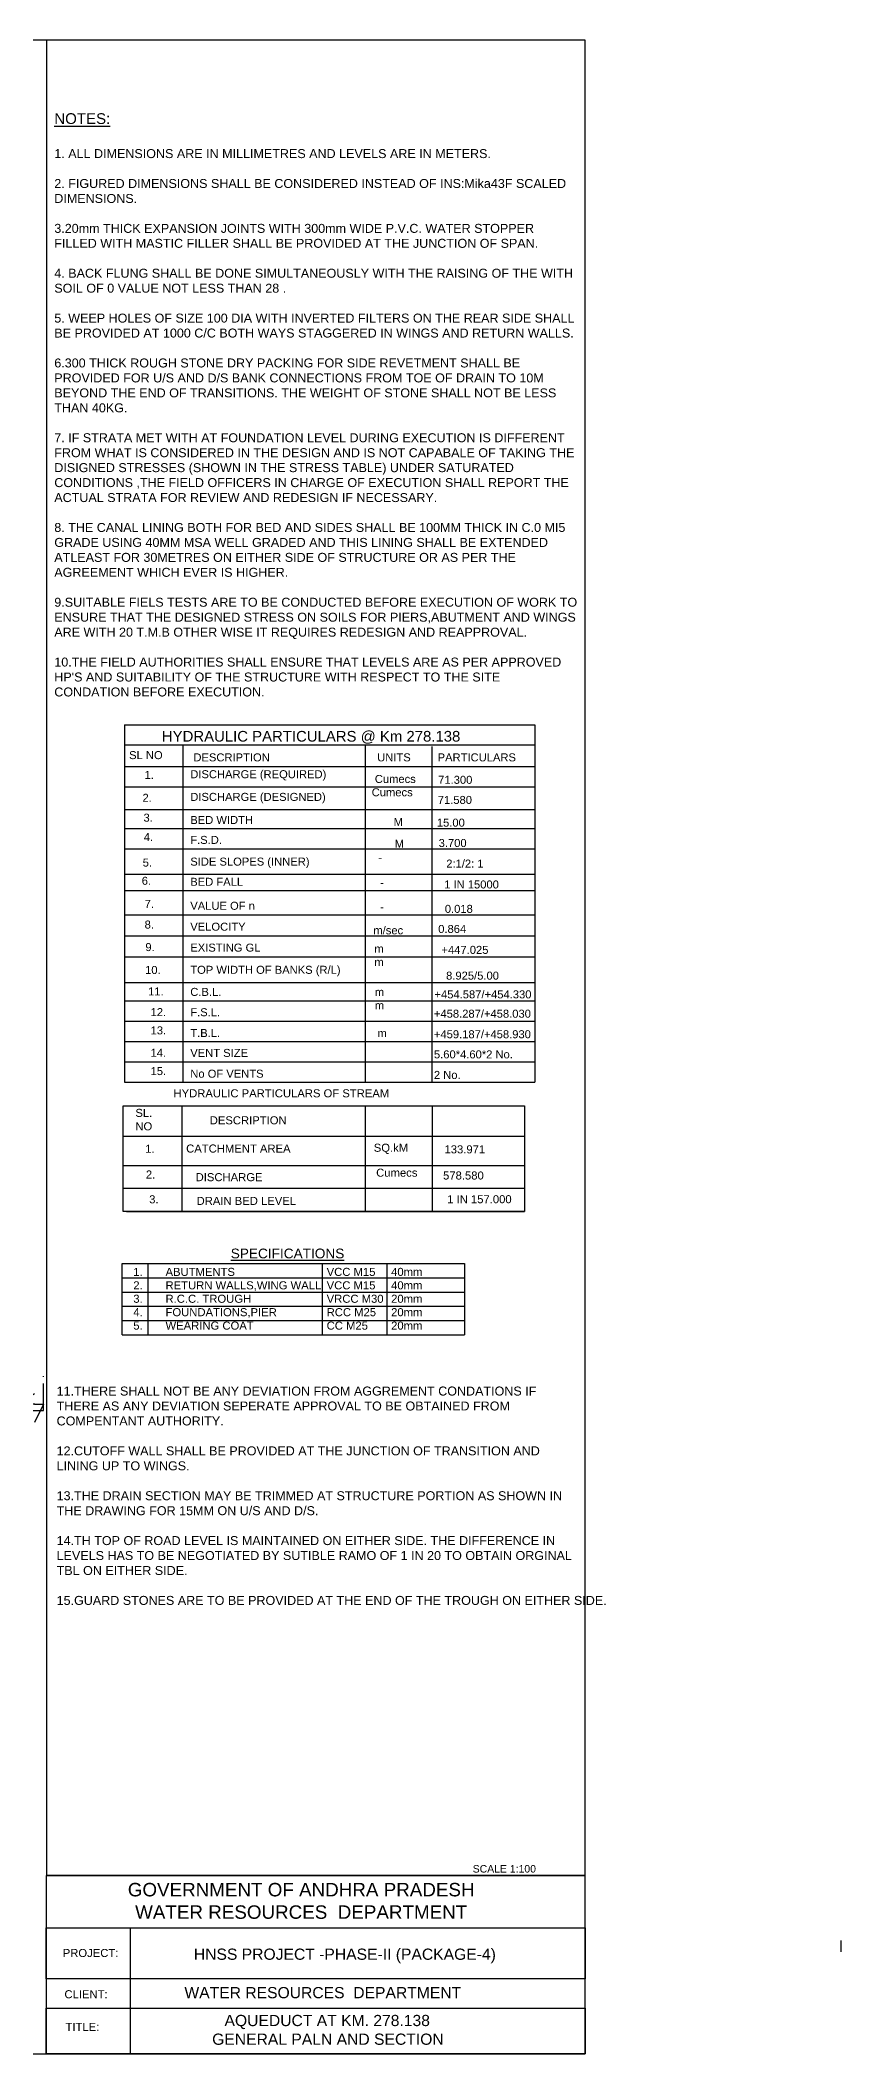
# Model space of a CAD drawing. Header units: millimetres. Extents: x 5124 to 3252586, y 2311 to 45846679.
# Drawn here: x 3199050 to 3252586, y 45712016 to 45846679 of the extents above; entities that cross this region are included whole.
import ezdxf

# ---------------------------------------------------------------- set-up
doc = ezdxf.new("R2010")
doc.units = ezdxf.units.MM
doc.header["$MEASUREMENT"] = 0
doc.linetypes.add('ACAD_ISO02W100', pattern=[15, 12, -3])
doc.layers.add('DRAWING', color=7, linetype='Continuous')
doc.layers.add('TEXT', color=7, linetype='Continuous')
doc.styles.get("Standard").update_dxf_attribs({"font": 'arial.ttf'})

msp = doc.modelspace()

# ---------------------------------------------------------------- linework, layer by layer
at = {"layer": 'DRAWING'}
msp.add_lwpolyline([(3235483.2, 45846678.7), (2993828.2, 45846678.7), (2993828.2, 45712015.7), (3235483.2, 45712015.7)], close=True, dxfattribs=at)
at = {"layer": 'DRAWING', "linetype": 'ACAD_ISO02W100', "ltscale": 150}
msp.add_lwpolyline([(2995610.8, 45757418.1), (2995610.8, 45755033), (3199256.4, 45755033), (3199256.4, 45757327.5)], dxfattribs=at)
at = {"layer": 'DRAWING', "linetype": 'Continuous'}
msp.add_lwpolyline([(3198671.3, 45756144), (3197651.9, 45755479.8), (3198685.1, 45755474.8), (3198657.6, 45755464.8), (3199276.9, 45755459.8), (3198671.3, 45754237)], dxfattribs=at)
at = {"layer": 'DRAWING', "ltscale": 0.02}
msp.add_lwpolyline([(3252585.6, 45719593), (3252585.6, 45718836.3)], dxfattribs=at)
at = {"layer": 'TEXT'}
for points in [[(3235483.2, 45846678.7), (3199473.6, 45846678.7), (3199473.6, 45723925.2), (3235483.2, 45723925.2)], [(3231434.8, 45768349.1), (3204591.7, 45768349.1), (3204591.7, 45775413.5), (3231434.8, 45775413.5)], [(3235483.2, 45723925.2), (3199451, 45723925.2), (3199451, 45712015.7), (3235483.2, 45712015.7)], [(3199451, 45720433.9), (3235483.2, 45720433.9), (3235483.2, 45717028.9), (3199451, 45717028.9)], [(3235483.2, 45712015.7), (3199451, 45712015.7), (3199451, 45715062.6), (3235483.2, 45715062.6)]]:
    msp.add_lwpolyline(points, close=True, dxfattribs=at)
at = {"layer": 'TEXT', "ltscale": 0.02}
for points in [[(3204693.1, 45800895.2), (3232135.9, 45800895.2)], [(3204693.1, 45800895.2), (3204693.1, 45776985.5)], [(3232135.9, 45800895.2), (3232135.9, 45776985.5)], [(3204693.1, 45799549.2), (3232135.9, 45799549.2)], [(3208592.5, 45799549.2), (3208592.5, 45776985.5)], [(3220783.7, 45799549.2), (3220783.7, 45776985.5)], [(3225232.8, 45799439.5), (3225232.8, 45776985.5)], [(3204693.1, 45798111.2), (3232135.9, 45798111.2)], [(3204693.1, 45796751), (3232135.9, 45796751)], [(3204693.1, 45795235.3), (3232135.9, 45795235.3)], [(3204693.1, 45793952.8), (3232135.9, 45793952.8)], [(3204693.1, 45792592.5), (3232135.9, 45792592.5)], [(3204693.1, 45790907.1), (3232135.9, 45790907.1)], [(3204693.1, 45789818.9), (3232135.9, 45789818.9)], [(3204693.1, 45788186.6), (3232135.9, 45788186.6)], [(3204693.1, 45786787.5), (3232135.9, 45786787.5)], [(3204693.1, 45785388.4), (3232135.9, 45785388.4)], [(3204693.1, 45783670), (3232135.9, 45783670)], [(3204693.1, 45782426.3), (3232135.9, 45782426.3)], [(3204693.1, 45781066.1), (3232135.9, 45781066.1)], [(3204693.1, 45779705.9), (3232135.9, 45779705.9)], [(3204693.1, 45778345.7), (3232135.9, 45778345.7)], [(3204693.1, 45776985.5), (3232135.9, 45776985.5)], [(3208516.9, 45775413.5), (3208516.9, 45768349.1)], [(3220788.6, 45775413.5), (3220788.6, 45768349.1)], [(3225267.1, 45775413.5), (3225267.1, 45768349.1)]]:
    msp.add_lwpolyline(points, dxfattribs=at)
at = {"layer": 'TEXT', "ltscale": 0.1}
for points in [[(3204591.7, 45773375.4), (3231434.8, 45773375.4)], [(3204591.7, 45771417.7), (3231434.8, 45771417.7)], [(3204591.7, 45769899.2), (3231434.8, 45769899.2)], [(3204812, 45768349.1), (3231434.8, 45768349.1)]]:
    msp.add_lwpolyline(points, dxfattribs=at)
at = {"layer": 'TEXT'}
for points in [[(3204534.4, 45760107.1), (3204534.4, 45764863.9), (3227428, 45764863.9), (3227428, 45760107.1)], [(3204534.4, 45763912.5), (3227428, 45763912.5)], [(3206242.4, 45764863.9), (3206242.4, 45760107.1)], [(3217902.7, 45764863.9), (3217902.7, 45760107.1)], [(3222238.3, 45764863.9), (3222238.3, 45760107.1)], [(3204534.4, 45762961.2), (3227428, 45762961.2)], [(3204534.4, 45762009.8), (3227428, 45762009.8)], [(3204534.4, 45761058.4), (3227428, 45761058.4)], [(3204534.4, 45760107.1), (3227428, 45760107.1)], [(3205069, 45720433.9), (3205069, 45712015.7)]]:
    msp.add_lwpolyline(points, dxfattribs=at)

# ---------------------------------------------------------------- texts
msp.add_text('%%USPECIFICATIONS', height=652.511, dxfattribs=at).set_placement((3211788.8, 45765212))
at = {"layer": 'TEXT', "attachment_point": 1}
for s, insert, char_height, width in [("{\\H1.2x;\\LNOTES:\\l  \\P\\P}1. ALL DIMENSIONS ARE IN MILLIMETRES AND LEVELS ARE IN METERS. \\P\\P2. FIGURED DIMENSIONS SHALL BE CONSIDERED INSTEAD OF INS:Mika43F SCALED DIMENSIONS. \\P\\P3.20mm THICK EXPANSION JOINTS WITH 300mm WIDE P.V.C. WATER STOPPER FILLED WITH MASTIC FILLER SHALL BE PROVIDED AT THE JUNCTION OF SPAN. \\P\\P4. BACK FLUNG SHALL BE DONE SIMULTANEOUSLY WITH THE RAISING OF THE WITH SOIL OF 0 VALUE NOT LESS THAN 28 . \\P\\P5. WEEP HOLES OF SIZE 100 DIA WITH INVERTED FILTERS ON THE REAR SIDE SHALL BE PROVIDED AT 1000 C/C BOTH WAYS STAGGERED IN WINGS AND RETURN WALLS. \\P\\P6.300 THICK ROUGH STONE DRY PACKING FOR SIDE REVETMENT SHALL BE PROVIDED FOR U/S AND D/S BANK CONNECTIONS FROM TOE OF DRAIN TO 10M BEYOND THE END OF TRANSITIONS. THE WEIGHT OF STONE SHALL NOT BE LESS THAN 40KG. \\P\\P7. IF STRATA MET WITH AT FOUNDATION LEVEL DURING EXECUTION IS DIFFERENT FROM WHAT IS CONSIDERED IN THE DESIGN AND IS NOT CAPABALE OF TAKING THE DISIGNED STRESSES (SHOWN IN THE STRESS TABLE) UNDER SATURATED CONDITIONS ,THE FIELD OFFICERS IN CHARGE OF EXECUTION SHALL REPORT THE ACTUAL STRATA FOR REVIEW AND REDESIGN IF NECESSARY. \\P\\P8. THE CANAL LINING BOTH FOR BED AND SIDES SHALL BE 100MM THICK IN C.0 MI5 GRADE USING 40MM MSA WELL GRADED AND THIS LINING SHALL BE EXTENDED ATLEAST FOR 30METRES ON EITHER SIDE OF STRUCTURE OR AS PER THE AGREEMENT WHICH EVER IS HIGHER. \\P\\P9.SUITABLE FIELS TESTS ARE TO BE CONDUCTED BEFORE EXECUTION OF WORK TO ENSURE THAT THE DESIGNED STRESS ON SOILS FOR PIERS,ABUTMENT AND WINGS ARE WITH 20 T.M.B OTHER WISE IT REQUIRES REDESIGN AND REAPPROVAL.\\P\\P10.THE FIELD AUTHORITIES SHALL ENSURE THAT LEVELS ARE AS PER APPROVED HP'S AND SUITABILITY OF THE STRUCTURE WITH RESPECT TO THE SITE CONDATION BEFORE EXECUTION.", (3199988, 45841799.9), 600, 34890.125), ('\\PHYDRAULIC PARTICULARS @ Km 278.138', (3207182.9, 45801675.4), 713.719, 30353.818), (' SL NO', (3204783.4, 45799136), 535.29, 3946.903), (' DESCRIPTION ', (3209082.6, 45798984.7), 535.289, 9122.798), ('UNITS', (3221583.4, 45798984.7), 535.29, 3552.625), ('PARTICULARS', (3225628, 45798984.7), 535.289, 8509.129), ('1.', (3206023.6, 45797814), 535.29, 790.211), ('DISCHARGE (REQUIRED)', (3209082.6, 45797858.2), 535.289, 14925.741), (' Cumecs \\PCumecs \\P ', (3221216.1, 45797542.1), 535.29, 3339.375), ('2.', (3205886.5, 45796281.4), 535.29, 790.211), ('DISCHARGE (DESIGNED)', (3209082.6, 45796342.6), 535.289, 14857.421), ('71.300 ', (3225661.6, 45797484.9), 535.29, 2946.136), ('3.', (3205953.3, 45794951), 535.29, 790.211), ('\\P71.580', (3225635.9, 45797031.6), 535.29, 3645.031), ('4.', (3205972.8, 45793656.7), 535.29, 790.211), ('BED WIDTH', (3209082.6, 45794797.5), 535.29, 6757.001), ('M ', (3222680.5, 45794670.4), 535.29, 629.471), ('15.00 ', (3225572.9, 45794620.2), 535.29, 1949.655), ('F.S.D.', (3209082.6, 45793466), 535.29, 3299.298), ('M ', (3222754.2, 45793210.3), 535.29, 629.471), ('3.700 ', (3225692.9, 45793259.9), 535.29, 2447.895), ('5.', (3205901.2, 45791948.1), 535.29, 790.211), ('SIDE SLOPES (INNER)', (3209082.6, 45792014.4), 535.289, 54401.774), ('-', (3221658.1, 45792273.2), 535.3, 629.471), (' 2:1/2: 1 ', (3225996.1, 45791881.8), 535.29, 3922.681), ('6.', (3205835.9, 45790733.3), 535.29, 790.211), ('BED FALL', (3209082.6, 45790663.6), 535.29, 5714.672), ('-', (3221773, 45790615.4), 535.3, 629.471), ('1 IN 15000', (3226063.6, 45790486.3), 535.29, 3744.458), ('7.', (3206027.3, 45789181.2), 535.29, 790.211), ('VALUE OF n', (3209082.6, 45789060.1), 535.29, 7065.951), ('-', (3221773, 45788983.1), 535.3, 629.471), (' 0.018 \\P', (3225899, 45788854), 535.29, 2451.395), ('8.', (3206027.3, 45787804.2), 535.29, 790.211), ('VELOCITY', (3209082.6, 45787661), 535.29, 6108.87), ('m/sec', (3221326.8, 45787419.1), 535.29, 2321.914), ('0.864', (3225664.8, 45787510.6), 535.29, 2450.083), ('9.', (3206078.5, 45786296.4), 535.29, 790.211), ('EXISTING GL', (3209082.6, 45786261.9), 535.289, 7882.16), ('m \\Pm ', (3221395.6, 45786190.4), 535.29, 629.471), ('+447.025', (3225883.6, 45786111.1), 535.29, 2447.895), ('10.', (3206062, 45784765.9), 535.29, 790.211), ('TOP WIDTH OF BANKS (R/L)', (3209082.6, 45784777.3), 535.289, 16573.878), (' 8.925/5.00 ', (3225984, 45784388.5), 535.289, 4440.419), ('11.', (3206260.5, 45783332.5), 535.29, 790.211), ('C.B.L.', (3209082.6, 45783299.8), 535.29, 3271.486), ('m \\Pm ', (3221423.5, 45783291.5), 535.29, 629.471), ('+454.587/+454.330', (3225415.3, 45783135.6), 535.289, 3969.737), ('12.', (3206426.1, 45781948.3), 535.29, 790.211), ('F.S.L.', (3209082.6, 45781939.6), 535.29, 3093.734), ('\\P+458.287/+458.030', (3225377.8, 45782734.5), 535.289, 3969.737), ('13.', (3206428.6, 45780725.7), 535.29, 790.211), ('T.B.L.', (3209082.6, 45780550), 535.29, 3166.286), ('m ', (3221599.4, 45780542), 535.29, 1076.678), ('+459.187/+458.930', (3225377.8, 45780468), 535.289, 3969.737), ('14.', (3206426.1, 45779227.8), 535.29, 790.211), ('VENT SIZE', (3209082.6, 45779219.1), 535.29, 4766.242), ('\\P5.60*4.60*2 No.', (3225377.8, 45780014), 535.289, 6456.939), ('15.', (3206428.6, 45778005.2), 535.29, 790.211), ('No OF VENTS', (3209082.6, 45777829.5), 535.289, 6348.119), ('2 No.', (3225377.8, 45777747.5), 535.29, 3969.737), ('HYDRAULIC PARTICULARS OF STREAM', (3207960.2, 45776519.3), 538.826, 16599.97), ('SL.\\PNO', (3205409.9, 45775209.8), 538.83, 552.911), ('DESCRIPTION', (3210383.7, 45774714), 538.826, 795.432), ('1.', (3206066.1, 45772807.9), 538.83, 795.432), ('CATCHMENT AREA', (3208807.3, 45772824.5), 538.826, 15024.96), ('SQ.kM \\P', (3221355.6, 45772879.4), 538.83, 2320.185), ('133.971', (3226084.8, 45772771.6), 538.83, 3993.763), ('2.', (3206112.6, 45771089.9), 538.83, 795.432), (' DISCHARGE', (3209231.1, 45770911.6), 538.83, 15024.96), ('Cumecs', (3221515.9, 45771210.7), 538.83, 1083.792), ('578.580', (3225990.6, 45771023.7), 538.83, 3993.763), ('3.', (3206332.9, 45769430.8), 538.83, 795.432), ('DRAIN BED LEVEL', (3209505.3, 45769324.5), 538.826, 15024.96), ('1 IN 157.000', (3226264.9, 45769436.5), 538.826, 5911.095), ('1.^IABUTMENTS^I^I^IVCC M15^I40mm\\P2.^IRETURN WALLS,WING WALL^IVCC M15^I40mm\\P3.^IR.C.C. TROUGH^I^I^IVRCC M30^I20mm\\P4.^IFOUNDATIONS,PIER^I^IRCC M25^I20mm\\P5.^IWEARING COAT^I^I^ICC M25^I20mm', (3205272.2, 45764575.5), 538.826, 19363.421), ('{\\H1.2x;\\L \\l\\P}11.THERE SHALL NOT BE ANY DEVIATION FROM AGGREMENT CONDATIONS IF THERE AS ANY DEVIATION SEPERATE APPROVAL TO BE OBTAINED FROM COMPENTANT AUTHORITY.\\P\\P12.CUTOFF WALL SHALL BE PROVIDED AT THE JUNCTION OF TRANSITION AND LINING UP TO WINGS.\\P\\P13.THE DRAIN SECTION MAY BE TRIMMED AT STRUCTURE PORTION AS SHOWN IN THE DRAWING FOR 15MM ON U/S AND D/S.\\P\\P14.TH TOP OF ROAD LEVEL IS MAINTAINED ON EITHER SIDE. THE DIFFERENCE IN LEVELS HAS TO BE NEGOTIATED BY SUTIBLE RAMO OF 1 IN 20 TO OBTAIN ORGINAL TBL ON EITHER SIDE.\\P\\P15.GUARD STONES ARE TO BE PROVIDED AT THE END OF THE TROUGH ON EITHER SIDE.', (3200143.3, 45757837.4), 600, 34890.125), ('PROJECT:', (3200552.9, 45719023.5), 538.83, 5027.43), ('CLIENT:', (3200667, 45716262.7), 538.83, 5027.43), ('WATER RESOURCES  DEPARTMENT\\P', (3208691, 45716476.9), 750, 23282.067), ('TITLE:', (3200740.2, 45714080.3), 538.83, 2921.843), ('\\pi4793.3;AQUEDUCT AT KM. 278.138\\P\\pi3968.4;GENERAL PALN AND SECTION', (3206577.9, 45714613.3), 750, 23282.067)]:
    msp.add_mtext(s, dxfattribs=dict(at, insert=insert, char_height=char_height, width=width))
at = {"layer": 'TEXT', "color": 7}
for s, insert, char_height, width, attachment_point in [('SCALE 1:100', (3227970.9, 45724633.4), 500, 7921.353, 1), ('GOVERNMENT OF ANDHRA PRADESH\\PWATER RESOURCES  DEPARTMENT', (3216499.5, 45722233.1), 900, 25666.889, 5), ('HNSS PROJECT -PHASE-II (PACKAGE-4)', (3219421.9, 45718559.6), 750, 25666.889, 5)]:
    msp.add_mtext(s, dxfattribs=dict(at, insert=insert, char_height=char_height, width=width, attachment_point=attachment_point))

doc.saveas('drawing.dxf')
